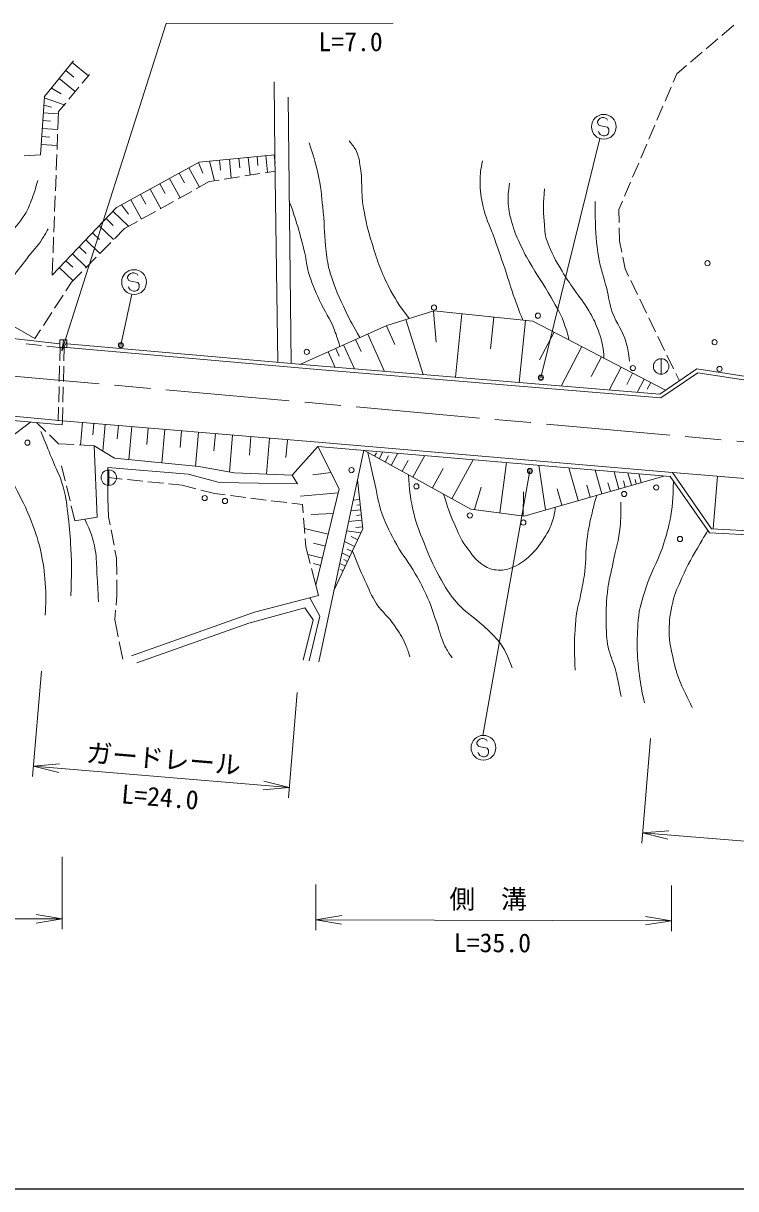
# Model space of a CAD drawing. Units: millimetres at full size, sheet at 1:1000; details may follow other scales. Extents: x 40000 to 680000, y 20000 to 380000.
# Drawn here: x 376878 to 445866, y 205000 to 317843 of the extents above; entities that cross this region are included whole.
import ezdxf
from ezdxf.enums import TextEntityAlignment as Align

# ---------------------------------------------------------------- set-up
doc = ezdxf.new("R2010")
doc.units = ezdxf.units.MM
doc.header["$LTSCALE"] = 1000
doc.header["$PDMODE"] = 32
doc.header["$PDSIZE"] = 500
doc.linetypes.add('CHAIN', pattern=[18.5, 12, -1.5, 3.5, -1.5])
for name, color, linetype, lineweight in [('M-BGD', 7, 'Continuous', 13), ('M-BMK', 2, 'CHAIN', 13), ('M-BMK-ROW', 30, 'Continuous', 13), ('M-STR-HTXT', 7, 'Continuous', 13), ('M-TTL-BAND', 7, 'Continuous', 25), ('S-STR-HTXT', 7, 'Continuous', 13)]:
    doc.layers.add(name, color=color, linetype=linetype, lineweight=lineweight)
doc.styles.add('ＭＳ ゴシック', font='')
doc.styles.get('ＭＳ ゴシック').set_extended_font_data('MS Gothic')

# ---------------------------------------------------------------- blocks, each defined once
blk = doc.blocks.new('open_arrow')
at = {"color": 0, "linetype": 'Continuous', "lineweight": -2}
blk.add_lwpolyline([(7.5, 1.25), (0, 0), (7.5, -1.25)], dxfattribs=at)

msp = doc.modelspace()

# ---------------------------------------------------------------- linework, layer by layer
at = {"layer": 'M-BGD'}
for p, q in [((444533, 316677), (445676, 317648)), ((443009, 315381), (444152, 316353)), ((441486, 314086), (442629, 315058)), ((381614, 314048), (383184, 312768)), ((440154, 312954), (441105, 313762)), ((380981, 313271), (381757, 312638)), ((383277, 312879), (382582, 312046)), ((439804, 312133), (440154, 312954)), ((379600, 311578), (380530, 311011)), ((380347, 312495), (381901, 311228)), ((382262, 311662), (381301, 310510)), ((439021, 310293), (439608, 311673)), ((378914, 310638), (380847, 309965)), ((402803, 284896), (402532, 310707)), ((378864, 309905), (379623, 309730)), ((380287, 309293), (380222, 307623)), ((380981, 310126), (380287, 309293)), ((438237, 308453), (438825, 309833)), ((378762, 308418), (379517, 308366)), ((378813, 309173), (380278, 309072)), ((432472, 308327), (432471, 308190)), ((432471, 308190), (432604, 307987)), ((432601, 308514), (432472, 308327)), ((432742, 308646), (432601, 308514)), ((432933, 308713), (432742, 308646)), ((433073, 308713), (432933, 308713)), ((433257, 308651), (433073, 308713)), ((433400, 308581), (433257, 308651)), ((433459, 308454), (433400, 308581)), ((378710, 307663), (380220, 307559)), ((380203, 307124), (380145, 305625)), ((432604, 307269), (432539, 307393)), ((432604, 307987), (432795, 307925)), ((432733, 307072), (432604, 307269)), ((432868, 307002), (432733, 307072)), ((432795, 307925), (433459, 307790)), ((433054, 306937), (432868, 307002)), ((433200, 306937), (433054, 306937)), ((433394, 306999), (433200, 306937)), ((433527, 307134), (433394, 306999)), ((433459, 307790), (433583, 307598)), ((433586, 307323), (433527, 307134)), ((433583, 307598), (433586, 307323)), ((437454, 306613), (438041, 307993)), ((378604, 306107), (380160, 306000)), ((378657, 306885), (379435, 306832)), ((436670, 304773), (437258, 306153)), ((376970, 305017), (378535, 305109)), ((380126, 305125), (380068, 303626)), ((396838, 304680), (397018, 302855)), ((397750, 304770), (397840, 303857)), ((398663, 304860), (398832, 303146)), ((399521, 304945), (399605, 304088)), ((400378, 305029), (400537, 303419)), ((401183, 305109), (401263, 304304)), ((392915, 303850), (393938, 301991)), ((393844, 304362), (394274, 303320)), ((394894, 304489), (395392, 302594)), ((395866, 304584), (395961, 303613)), ((435886, 302933), (436474, 304313)), ((380048, 303127), (379990, 301628)), ((391050, 302824), (392076, 300959)), ((391982, 303337), (392496, 302405)), ((393620, 301815), (394877, 302511)), ((394877, 302511), (395848, 302667)), ((396341, 302746), (397822, 302984)), ((398316, 303063), (399797, 303300)), ((400291, 303380), (401261, 303535)), ((435103, 301093), (435690, 302473)), ((389179, 301794), (390209, 299924)), ((390114, 302309), (390629, 301374)), ((391871, 300845), (393183, 301572)), ((379971, 301128), (379913, 299629)), ((386387, 300257), (387066, 299363)), ((387303, 300761), (388336, 298885)), ((388241, 301278), (388758, 300340)), ((390122, 299875), (391433, 300602)), ((434557, 299812), (434907, 300633)), ((379894, 299130), (379836, 297631)), ((385564, 299632), (387077, 298187)), ((388372, 298905), (389684, 299633)), ((434581, 298553), (434557, 299812)), ((384231, 298235), (385627, 296902)), ((384897, 298933), (385595, 298267)), ((385697, 296973), (386678, 297966)), ((386678, 297966), (387935, 298663)), ((434614, 296795), (434590, 298053)), ((379817, 297131), (379759, 295632)), ((382920, 296863), (384293, 295552)), ((383575, 297549), (384262, 296894)), ((434838, 295681), (434614, 296795)), ((382276, 296188), (382951, 295544)), ((384291, 295551), (385346, 296618)), ((379739, 295133), (379675, 293463)), ((380999, 294850), (381662, 294217)), ((381632, 295513), (382981, 294225)), ((382886, 294128), (383940, 295195)), ((435161, 294076), (434937, 295190)), ((380365, 294187), (381692, 292920)), ((381553, 292780), (382534, 293772)), ((387110, 293474), (386980, 293288)), ((387250, 293606), (387110, 293474)), ((387442, 293674), (387250, 293606)), ((387582, 293673), (387442, 293674)), ((387765, 293611), (387582, 293673)), ((387909, 293541), (387765, 293611)), ((387968, 293414), (387909, 293541)), ((435501, 293374), (435161, 294076)), ((381003, 291933), (381553, 292780)), ((386980, 293288), (386980, 293150)), ((386980, 293150), (387112, 292948)), ((387112, 292230), (387047, 292354)), ((387112, 292948), (387304, 292885)), ((387304, 292885), (387968, 292750)), ((387968, 292750), (388092, 292559)), ((388094, 292283), (388035, 292094)), ((388092, 292559), (388094, 292283)), ((436372, 291573), (435719, 292924)), ((379913, 290256), (380731, 291514)), ((387241, 292033), (387112, 292230)), ((387376, 291962), (387241, 292033)), ((387563, 291898), (387376, 291962)), ((387708, 291898), (387563, 291898)), ((387903, 291960), (387708, 291898)), ((388035, 292094), (387903, 291960)), ((437243, 289773), (436590, 291123)), ((378824, 288579), (379641, 289836)), ((413923, 289152), (415586, 283825)), ((416586, 289983), (416875, 286965)), ((419359, 289720), (418716, 283566)), ((422436, 289399), (422115, 286322)), ((425513, 289078), (424884, 283055)), ((438115, 287973), (437461, 289323)), ((378001, 287312), (378551, 288159)), ((412037, 288555), (412843, 286748)), ((428275, 287932), (426877, 285246)), ((373494, 287573), (380407, 286803)), ((377157, 286813), (378648, 286647)), ((381121, 286810), (405048, 284698)), ((407898, 286707), (408939, 284376)), ((409064, 287228), (409585, 286062)), ((410230, 287748), (411843, 284135)), ((438986, 286173), (438332, 287523)), ((379145, 286592), (380369, 286455)), ((380439, 286471), (380407, 285165)), ((380839, 286461), (380807, 285155)), ((381090, 286461), (405018, 284349)), ((406394, 286036), (407065, 284531)), ((407146, 286371), (407482, 285619)), ((430960, 286534), (428974, 282716)), ((432869, 285541), (431876, 283632)), ((439857, 284372), (439204, 285723)), ((380395, 284665), (380359, 283165)), ((380795, 284655), (380759, 283155)), ((405048, 284698), (438524, 281925)), ((434778, 284547), (433625, 282331)), ((438524, 281925), (442109, 284380)), ((438642, 285367), (438641, 283867)), ((442109, 284380), (465812, 280698)), ((405018, 284349), (438619, 281566)), ((435886, 283970), (435310, 282862)), ((436995, 283394), (436325, 282107)), ((438619, 281566), (442192, 284013)), ((440415, 283220), (440075, 283922)), ((442192, 284013), (465732, 280357)), ((380347, 282665), (380310, 281166)), ((380747, 282656), (380710, 281156)), ((437638, 283059), (437303, 282416)), ((380298, 280666), (380267, 279360)), ((380698, 280656), (380667, 279350)), ((375852, 279395), (380630, 278952)), ((375899, 279792), (380667, 279350)), ((378167, 279180), (379050, 278332)), ((380667, 279350), (380630, 278952)), ((380667, 279350), (405440, 277275)), ((382614, 279187), (382431, 277005)), ((383705, 279095), (383614, 278004)), ((384796, 279004), (384579, 276419)), ((386088, 278896), (385980, 277603)), ((387381, 278788), (387113, 275588)), ((379410, 277986), (380294, 277137)), ((388981, 278654), (388847, 277054)), ((390581, 278520), (390309, 275269)), ((392206, 278384), (392070, 276758)), ((393831, 278247), (393555, 274945)), ((395482, 278109), (395344, 276458)), ((397133, 277971), (396834, 274395)), ((398922, 277821), (398772, 276033)), ((400710, 277672), (400419, 274196)), ((380294, 277137), (381773, 277046)), ((382272, 277015), (383752, 276923)), ((402448, 277526), (402302, 275788)), ((405405, 276877), (402922, 274100)), ((405405, 276877), (439514, 273956)), ((405440, 277275), (439735, 274339)), ((410889, 275925), (411069, 276252)), ((411327, 275684), (411687, 276339)), ((411915, 275362), (412237, 275949)), ((412502, 275040), (413147, 276214)), ((413555, 274462), (414133, 275515)), ((414608, 273884), (415764, 275990)), ((418385, 271811), (420458, 275588)), ((380592, 275002), (380940, 273549)), ((385158, 274600), (385158, 273100)), ((406687, 274337), (404905, 274122)), ((416497, 272848), (417533, 274736)), ((423021, 270440), (423666, 275313)), ((427460, 270728), (426786, 275046)), ((430621, 271634), (429715, 274795)), ((432909, 272290), (432253, 274578)), ((434565, 272765), (434090, 274421)), ((435763, 273109), (435420, 274307)), ((436725, 273384), (436486, 274216)), ((439735, 274339), (443534, 268894)), ((439735, 274339), (477051, 271256)), ((385158, 273850), (386465, 273716)), ((386962, 273665), (388454, 273511)), ((388952, 273460), (390444, 273307)), ((390941, 273255), (392248, 273121)), ((392248, 273121), (393585, 272777)), ((431765, 271962), (431437, 273106)), ((433737, 272528), (433500, 273356)), ((435164, 272937), (434992, 273536)), ((436244, 273246), (436125, 273662)), ((439514, 273956), (443318, 268505)), ((444115, 273977), (443695, 268886)), ((381057, 273063), (381407, 271604)), ((394070, 272653), (395407, 272309)), ((395407, 272309), (396431, 272180)), ((396927, 272118), (398415, 271930)), ((407381, 272381), (403713, 272052)), ((420584, 270763), (421225, 272934)), ((425273, 270141), (425323, 272466)), ((429041, 271181), (428587, 272762)), ((381523, 271118), (381872, 269665)), ((385074, 271842), (385138, 270070)), ((398911, 271868), (400399, 271681)), ((400896, 271618), (402384, 271431)), ((402880, 271368), (403904, 271240)), ((403904, 271240), (403970, 270436)), ((409448, 271726), (408818, 271657)), ((409502, 271229), (409188, 271194)), ((385138, 270070), (385287, 269291)), ((404012, 269937), (404136, 268443)), ((406895, 270376), (404762, 270287)), ((409666, 269738), (408381, 269597)), ((409557, 270732), (408599, 270627)), ((409612, 270235), (409133, 270182)), ((385381, 268800), (385663, 267326)), ((406409, 268371), (404095, 268932)), ((409573, 268491), (408187, 268684)), ((409737, 269095), (409094, 269024)), ((443534, 268894), (473250, 267371)), ((404177, 267944), (404244, 267141)), ((406129, 267214), (404972, 267495)), ((408965, 267193), (407969, 267659)), ((409269, 267842), (408620, 268146)), ((443318, 268505), (473410, 266963)), ((385757, 266835), (385906, 266056)), ((404244, 267141), (404665, 265525)), ((405849, 266057), (404437, 266399)), ((408498, 266197), (407734, 266555)), ((408732, 266695), (408234, 266928)), ((385906, 266056), (385924, 264470)), ((405678, 265351), (404972, 265522)), ((408074, 265291), (407521, 265551)), ((408286, 265744), (407904, 265923)), ((404790, 265041), (405211, 263425)), ((407862, 264839), (407585, 264968)), ((385929, 263970), (385947, 262384)), ((385947, 262384), (385864, 261502)), ((385817, 261004), (385733, 260121)), ((385733, 260121), (386068, 258445)), ((386166, 257955), (386501, 256279)), ((420943, 248383), (420813, 248197)), ((421083, 248516), (420943, 248383)), ((421275, 248583), (421083, 248516)), ((421415, 248583), (421275, 248583)), ((421598, 248521), (421415, 248583)), ((421741, 248451), (421598, 248521)), ((421801, 248324), (421741, 248451)), ((420813, 248197), (420813, 248060)), ((420813, 248060), (420945, 247857)), ((420945, 247139), (420880, 247263)), ((420945, 247857), (421137, 247795)), ((421074, 246942), (420945, 247139)), ((421137, 247795), (421801, 247660)), ((421801, 247660), (421925, 247468)), ((421927, 247193), (421868, 247004)), ((421925, 247468), (421927, 247193)), ((421209, 246872), (421074, 246942)), ((421396, 246807), (421209, 246872)), ((421541, 246807), (421396, 246807)), ((421736, 246869), (421541, 246807)), ((421868, 247004), (421736, 246869))]:
    msp.add_line(p, q, dxfattribs=at)
for points in [[(381740, 314203), (378921, 310745), (378535, 305109)], [(401156, 312181), (401239, 305114), (401521, 285009)], [(379675, 293463), (385910, 299994), (393895, 304390), (401239, 305114)], [(313593, 296949), (330497, 301551), (337927, 303215), (345783, 304665), (347918, 304237), (364340, 295181), (378001, 287312)], [(309488, 288903), (315026, 281520), (335306, 278483), (346364, 276218), (354006, 274892), (375611, 277748), (377575, 279235)], [(403670, 284820), (412095, 288581), (416649, 290003), (426213, 289005), (439082, 282307)], [(381872, 269665), (384039, 270038), (383752, 276923)], [(383752, 276923), (385716, 275727), (393871, 274914), (397286, 274315), (402922, 274100), (403434, 273246), (395877, 273376), (392846, 274188), (385075, 274831), (385074, 271842)], [(387362, 256598), (399275, 260822), (405467, 262443), (405211, 263425), (407476, 272775), (405405, 276877)], [(405492, 256001), (409847, 276497), (420204, 270813), (425371, 270129), (438903, 274009)], [(409238, 273634), (409759, 268889), (406961, 262915)], [(404641, 262226), (405580, 260436), (404554, 256109)], [(387874, 255914), (398720, 259754), (404143, 261247), (404954, 260094), (403971, 256167)]]:
    msp.add_lwpolyline(points, dxfattribs=at)
msp.add_lwpolyline([(380408, 287201), (380407, 286461), (381090, 286461), (381091, 287201)], close=True, dxfattribs=at)
for centre, radius in [((433096, 307826), 1200), ((387605, 292786), 1200), ((386332, 286687), 200), ((438642, 284617), 750), ((427004, 283533), 200), ((385158, 273850), 750), ((425939, 274497), 200), ((421438, 247695), 1200)]:
    msp.add_circle(centre, radius, dxfattribs=at)
for points, knots in [([(404558, 306278), (405067, 304719), (405229, 304237), (405496, 302891), (405752, 301604), (405785, 300864), (405923, 299560), (406079, 298086), (405999, 297243), (406206, 295774), (406325, 294934), (406345, 294447), (406604, 293639), (407082, 292153), (407429, 291342), (408112, 289939), (408603, 288930), (408789, 288580), (409470, 287409)], [0, 0, 0, 0, 1, 1, 1, 2, 2, 2, 3, 3, 3, 4, 4, 4, 5, 5, 5, 6, 6, 6, 6]), ([(414233, 289249), (413214, 290652), (412891, 291132), (412211, 292443), (411407, 293995), (411147, 294960), (410618, 296627), (410214, 297902), (410065, 298642), (409822, 299958), (409522, 301581), (409774, 302546), (409482, 304171), (409392, 304670), (409357, 304965), (409140, 305423), (408932, 305863), (408790, 306032), (408429, 306448)], [0, 0, 0, 0, 1, 1, 1, 2, 2, 2, 3, 3, 3, 4, 4, 4, 5, 5, 5, 6, 6, 6, 6]), ([(421341, 304534), (421169, 303641), (421125, 303325), (421113, 302542), (421098, 301567), (421216, 301018), (421425, 300065), (421664, 298973), (421996, 298417), (422364, 297361), (422818, 296059), (423089, 295336), (423530, 294030), (423908, 292911), (424071, 292268), (424469, 291155), (424756, 290350), (424855, 290086), (425240, 289106)], [0, 0, 0, 0, 1, 1, 1, 2, 2, 2, 3, 3, 3, 4, 4, 4, 5, 5, 5, 6, 6, 6, 6]), ([(369672, 292110), (370963, 293351), (371304, 293678), (372375, 294655), (373482, 295663), (374199, 296123), (375251, 297187), (376011, 297957), (376433, 298410), (377016, 299322), (377378, 299887), (377487, 300260), (377728, 300887), (377984, 301550), (378048, 301799), (378270, 302623)], [0, 0, 0, 0, 1, 1, 1, 2, 2, 2, 3, 3, 3, 4, 4, 4, 5, 5, 5, 5]), ([(429724, 287177), (429582, 287826), (429513, 288030), (429335, 288564), (428960, 289691), (428571, 290255), (427998, 291297), (427231, 292692), (426653, 293386), (425864, 294770), (425480, 295444), (425279, 295831), (424954, 296535), (424600, 297302), (424418, 297744), (424186, 298556), (423986, 299252), (423896, 299656), (423845, 300378), (423789, 301155), (423838, 301474), (423959, 302370)], [0, 0, 0, 0, 1, 1, 1, 2, 2, 2, 3, 3, 3, 4, 4, 4, 5, 5, 5, 6, 6, 6, 7, 7, 7, 7]), ([(427346, 301829), (427259, 300363), (427197, 299897), (427317, 298669), (427390, 297919), (427347, 297471), (427601, 296762), (428032, 295559), (428402, 294930), (429052, 293830), (429473, 293118), (429754, 292748), (430219, 292065), (430767, 291259), (431147, 290855), (431641, 290015), (432025, 289364), (432229, 288986), (432495, 288278), (432727, 287659), (432863, 287307), (432978, 286656), (433064, 286176), (433083, 285990), (433110, 285415)], [0, 0, 0, 0, 1, 1, 1, 2, 2, 2, 3, 3, 3, 4, 4, 4, 5, 5, 5, 6, 6, 6, 7, 7, 7, 8, 8, 8, 8]), ([(407519, 286538), (407324, 287288), (407241, 287518), (407016, 288130), (406580, 289316), (406072, 289863), (405555, 291015), (405093, 292045), (404836, 292629), (404512, 293710), (404300, 294420), (404304, 294848), (404133, 295570), (403891, 296591), (403752, 297164), (403451, 298170), (403163, 299128), (403051, 299447), (402638, 300598)], [0, 0, 0, 0, 1, 1, 1, 2, 2, 2, 3, 3, 3, 4, 4, 4, 5, 5, 5, 6, 6, 6, 6]), ([(435597, 285118), (435503, 285942), (435439, 286222), (435256, 286911), (434930, 288138), (434355, 288681), (433919, 289872), (433604, 290730), (433599, 291262), (433378, 292149), (433090, 293309), (432825, 293935), (432610, 295110), (432327, 296657), (432298, 297550), (432270, 299123), (432259, 299701), (432251, 299901), (432270, 300603)], [0, 0, 0, 0, 1, 1, 1, 2, 2, 2, 3, 3, 3, 4, 4, 4, 5, 5, 5, 6, 6, 6, 6]), ([(373728, 289774), (374583, 291301), (374816, 291756), (375639, 292946), (376224, 293791), (376588, 294238), (377215, 295052), (377794, 295805), (378209, 296163), (378714, 296968), (378951, 297345), (379039, 297483), (379284, 297955)], [0, 0, 0, 0, 1, 1, 1, 2, 2, 2, 3, 3, 3, 4, 4, 4, 4]), ([(378581, 278312), (379095, 277052), (379224, 276735), (379633, 275722), (380069, 274644), (380426, 274079), (380743, 272961), (381059, 271844), (381088, 271181), (381226, 270029), (381367, 268843), (381417, 268175), (381481, 266983), (381578, 265195), (381539, 264576), (381480, 262400)], [0, 0, 0, 0, 1, 1, 1, 2, 2, 2, 3, 3, 3, 4, 4, 4, 5, 5, 5, 5]), ([(373554, 277476), (373945, 276696), (374056, 276490), (374392, 275865), (375001, 274734), (375450, 274159), (376043, 273019), (376712, 271730), (377110, 271013), (377636, 269659), (378120, 268414), (378363, 267695), (378631, 266386), (378883, 265156), (378971, 264451), (379029, 263198), (379077, 262154), (379067, 261772), (379000, 260522)], [0, 0, 0, 0, 1, 1, 1, 2, 2, 2, 3, 3, 3, 4, 4, 4, 5, 5, 5, 6, 6, 6, 6]), ([(410239, 276281), (410536, 274963), (410612, 274630), (410856, 273572), (411150, 272304), (411184, 271553), (411624, 270327), (412061, 269110), (412413, 268465), (413047, 267338), (413682, 266209), (414193, 265671), (414839, 264548), (415350, 263661), (415618, 263150), (416034, 262214), (416457, 261263), (416593, 260689), (416944, 259709), (417247, 258865), (417300, 258341), (417712, 257545), (417951, 257085), (418049, 256908), (418395, 256407)], [0, 0, 0, 0, 1, 1, 1, 2, 2, 2, 3, 3, 3, 4, 4, 4, 5, 5, 5, 6, 6, 6, 7, 7, 7, 8, 8, 8, 8]), ([(414188, 274115), (414273, 272625), (414312, 272130), (414577, 270889), (414873, 269503), (415193, 268762), (415715, 267444), (416212, 266191), (416507, 265489), (417166, 264313), (417782, 263216), (418104, 262560), (418959, 261637), (419826, 260699), (420495, 260366), (421435, 259501), (422002, 258980), (422344, 258705), (422829, 258106), (423570, 257190), (423720, 256677), (424223, 255430)], [0, 0, 0, 0, 1, 1, 1, 2, 2, 2, 3, 3, 3, 4, 4, 4, 5, 5, 5, 6, 6, 6, 7, 7, 7, 7]), ([(437024, 252058), (436738, 253288), (436684, 253681), (436541, 254734), (436262, 256794), (436275, 257982), (436428, 260056), (436520, 261299), (436812, 261965), (437169, 263159), (437641, 264735), (438249, 265495), (438764, 267058), (439089, 268044), (439262, 268603), (439476, 269620), (439789, 271105), (439774, 271695), (439840, 273489)], [0, 0, 0, 0, 1, 1, 1, 2, 2, 2, 3, 3, 3, 4, 4, 4, 5, 5, 5, 6, 6, 6, 6]), ([(417571, 272258), (418012, 270882), (418132, 270462), (418626, 269365), (419017, 268499), (419165, 267961), (419736, 267201), (420331, 266409), (420632, 265878), (421472, 265351), (421957, 265046), (422294, 264917), (422866, 264895), (423457, 264873), (423800, 264982), (424347, 265208), (425070, 265507), (425433, 265803), (425998, 266346), (426678, 266999), (426988, 267447), (427478, 268253), (427773, 268737), (427924, 269025), (428105, 269562), (428288, 270104), (428316, 270338), (428399, 270997)], [0, 0, 0, 0, 1, 1, 1, 2, 2, 2, 3, 3, 3, 4, 4, 4, 5, 5, 5, 6, 6, 6, 7, 7, 7, 8, 8, 8, 9, 9, 9, 9]), ([(432412, 272148), (432141, 271201), (432068, 270935), (431891, 270148), (431686, 269239), (431576, 268725), (431463, 267800), (431319, 266622), (431386, 265948), (431249, 264768), (431158, 263979), (431054, 263543), (430907, 262762), (430753, 261946), (430580, 261506), (430465, 260684), (430361, 259932), (430339, 259506), (430294, 258748), (430212, 257372), (430257, 256888), (430322, 255219)], [0, 0, 0, 0, 1, 1, 1, 2, 2, 2, 3, 3, 3, 4, 4, 4, 5, 5, 5, 6, 6, 6, 7, 7, 7, 7]), ([(434752, 271471), (434767, 270359), (434752, 270011), (434666, 269080), (434542, 267738), (434266, 267016), (434010, 265693), (433787, 264537), (433560, 263904), (433440, 262733), (433316, 261515), (433291, 260825), (433326, 259602), (433350, 258753), (433354, 258270), (433524, 257438), (433695, 256605), (433952, 256181), (434179, 255360), (434467, 254318), (434529, 253946), (434776, 252656)], [0, 0, 0, 0, 1, 1, 1, 2, 2, 2, 3, 3, 3, 4, 4, 4, 5, 5, 5, 6, 6, 6, 7, 7, 7, 7]), ([(382851, 269834), (383405, 268517), (383639, 268055), (383844, 266840), (383992, 265960), (383956, 265453), (384014, 264563), (384083, 263496), (384097, 263153), (384156, 261830)], [0, 0, 0, 0, 1, 1, 1, 2, 2, 2, 3, 3, 3, 3]), ([(443166, 268722), (442799, 268128), (442707, 267964), (442422, 267472), (441681, 266196), (441243, 265487), (440656, 264133), (440266, 263231), (439987, 262737), (439764, 261780), (439514, 260704), (439432, 260077), (439422, 258972), (439411, 257847), (439608, 257222), (439857, 256125), (440280, 254266), (440692, 253591), (441659, 251589)], [0, 0, 0, 0, 1, 1, 1, 2, 2, 2, 3, 3, 3, 4, 4, 4, 5, 5, 5, 6, 6, 6, 6]), ([(408754, 266743), (409297, 265365), (409442, 264978), (409957, 263881), (410376, 262989), (410544, 262447), (411095, 261632), (411693, 260749), (412232, 260406), (412831, 259525), (413294, 258845), (413563, 258460), (413884, 257703), (414078, 257246), (414146, 257069), (414311, 256507)], [0, 0, 0, 0, 1, 1, 1, 2, 2, 2, 3, 3, 3, 4, 4, 4, 5, 5, 5, 5])]:
    msp.add_open_spline(points, degree=3, knots=knots, dxfattribs=at)
for p in [(386332, 286687), (427004, 283533), (425939, 274497)]:
    msp.add_point(p, dxfattribs=at)
at = {"layer": 'M-BMK'}
msp.add_line((372259, 284007), (471583, 275081), dxfattribs=at)
at = {"layer": 'M-BMK-ROW'}
for centre in [(443134, 294615), (416654, 290323), (426716, 289531), (443822, 286965), (404328, 286028), (435908, 284462), (444305, 284375), (377274, 277233), (408655, 274575), (414945, 273008), (438169, 272895), (394443, 271874), (435066, 272270), (396407, 271589), (420125, 270188), (425305, 269504), (440473, 267913)]:
    msp.add_circle(centre, 250, dxfattribs=at)
at = {"layer": 'M-STR-HTXT'}
for p, q in [((427004, 283533), (432722, 306685)), ((386332, 286687), (387376, 291608)), ((421372, 248894), (425939, 274497)), ((378634, 255114), (377780, 244921)), ((403409, 253040), (402556, 242846)), ((437608, 248597), (436771, 238461)), ((402639, 243843), (377863, 245917)), ((474501, 236347), (436853, 239457)), ((380630, 237138), (380630, 230122)), ((405221, 234449), (405210, 230037)), ((439651, 234357), (439639, 229946)), ((198265, 231122), (380630, 231122)), ((439642, 230946), (405212, 231037))]:
    msp.add_line(p, q, dxfattribs=at)
at = {"layer": 'M-TTL-BAND'}
msp.add_line((40000, 205000), (579000, 205000), dxfattribs=at)
at = {"layer": 'S-STR-HTXT'}
msp.add_lwpolyline([(380624, 286116), (390697, 317829), (412691, 317843)], dxfattribs=at)

# ---------------------------------------------------------------- block references
at = {"layer": 'M-STR-HTXT', "xscale": 333, "yscale": 333}
for p, rotation in [((377863, 245917), 355.2), ((402639, 243843), 175.2), ((436853, 239457), 355.3), ((380630, 231122), 180), ((405212, 231037), 359.8), ((439642, 230946), 179.8)]:
    msp.add_blockref('open_arrow', p, dxfattribs=dict(at, rotation=rotation))
at = {"layer": 'S-STR-HTXT', "xscale": 133, "yscale": 133, "rotation": 72.4}
msp.add_blockref('open_arrow', (380624, 286116), dxfattribs=at)

# ---------------------------------------------------------------- texts
at = {"layer": 'M-STR-HTXT', "style": 'ＭＳ ゴシック'}
for s, rotation, p in [('L=7.0', 359.986, (405450, 316060)), ('ガードレール', 355.213, (382992, 247247)), ('側\u3000溝', 359.986, (418138, 233042))]:
    msp.add_text(s, height=1833, rotation=rotation, dxfattribs=at).set_placement(p, align=Align.MIDDLE_LEFT)
for s, rotation, p in [('L=24.0', 355.213, (389998, 241467)), ('L=35.0', 359.848, (422303, 227346))]:
    msp.add_text(s, height=1833, rotation=rotation, dxfattribs=at).set_placement(p, align=Align.BOTTOM_CENTER)

doc.saveas('drawing.dxf')
